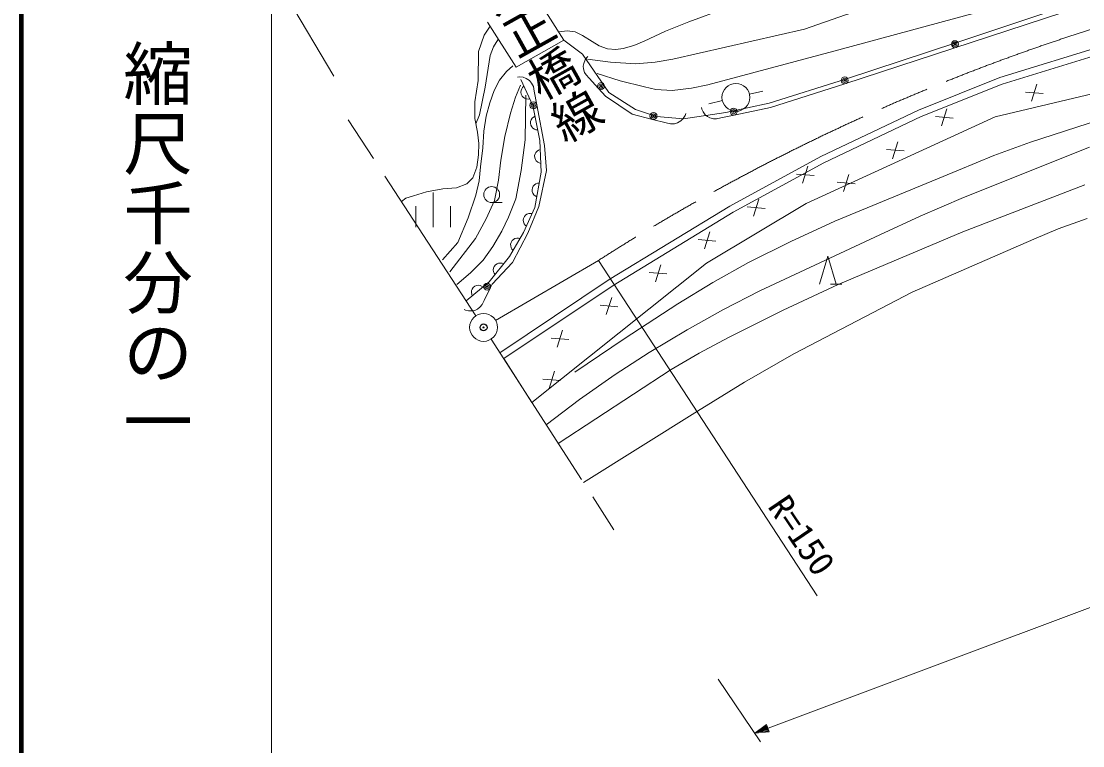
# Model space of a CAD drawing. Units: millimetres, scale not verified. Extents: x 7750 to 680000, y -40250 to 380000.
# Drawn here: x 40000 to 116372, y 240146 to 292270 of the extents above; entities that cross this region are included whole.
import ezdxf
from ezdxf.enums import TextEntityAlignment as Align

# ---------------------------------------------------------------- set-up
doc = ezdxf.new("R2010")
doc.units = ezdxf.units.MM
doc.header["$LTSCALE"] = 1000
doc.header["$PDMODE"] = 32
doc.header["$PDSIZE"] = 500
doc.linetypes.add('CHAIN', pattern=[18.5, 12, -1.5, 3.5, -1.5])
for name, color, linetype, lineweight in [('M-BGD', 7, 'Continuous', 13), ('M-BMK', 2, 'CHAIN', 13), ('M-BMK-SRVR', 3, 'Continuous', 13), ('M-STR-HTXT', 7, 'Continuous', 13), ('M-TTL', 2, 'Continuous', 140), ('M-TTL-BAND', 7, 'Continuous', 13)]:
    doc.layers.add(name, color=color, linetype=linetype, lineweight=lineweight)
doc.layers.add('M-BMK-HTXT', color=7, linetype='Continuous')
doc.layers.add('M-OTRS', color=6, linetype='Continuous')
doc.styles.add('@ＭＳ ゴシック', font='')
doc.styles.add('ＭＳ ゴシック', font='')
doc.styles.get('@ＭＳ ゴシック').set_extended_font_data('@MS Gothic')
doc.styles.get('ＭＳ ゴシック').set_extended_font_data('MS Gothic')

msp = doc.modelspace()

# ---------------------------------------------------------------- linework, layer by layer
at = {"layer": 'M-BGD'}
for p, q in [((79035, 290901), (76765, 294511)), ((116197, 293316), (99255, 287755)), ((107310, 290745), (116101, 293664)), ((73745, 291912), (73302, 291258)), ((73554, 292212), (75618, 288970)), ((73302, 291258), (72889, 290085)), ((75618, 288970), (79035, 290901)), ((79035, 290901), (80380, 289903)), ((99304, 288107), (107310, 290745)), ((110398, 288228), (118239, 290633)), ((72889, 290085), (72866, 288016)), ((80380, 289903), (82283, 287152)), ((80473, 289236), (80568, 289488)), ((80568, 289488), (80688, 289653)), ((80688, 289653), (80776, 289735)), ((110564, 287754), (118375, 290150)), ((118375, 290150), (110564, 287754)), ((80437, 289039), (80473, 289236)), ((80457, 288839), (80437, 289039)), ((80532, 288581), (80457, 288839)), ((72866, 288016), (72637, 286476)), ((75705, 288247), (75862, 288277)), ((75862, 288277), (76112, 288242)), ((75939, 288071), (76810, 286209)), ((76112, 288242), (76331, 288161)), ((76331, 288161), (76565, 288001)), ((76565, 288001), (76720, 287826)), ((80638, 288406), (80532, 288581)), ((80855, 288170), (80638, 288406)), ((81533, 287434), (80855, 288170)), ((93817, 286367), (99304, 288107)), ((104546, 285881), (110398, 288228)), ((110068, 285401), (123129, 288489)), ((75958, 287276), (75946, 287159)), ((76006, 287409), (75958, 287276)), ((76071, 287506), (76006, 287409)), ((76162, 287594), (76071, 287506)), ((76720, 287826), (76850, 287565)), ((76850, 287565), (76909, 287249)), ((76909, 287249), (77093, 286264)), ((82036, 286888), (81533, 287434)), ((92391, 287016), (93366, 287239)), ((99255, 287755), (93897, 286059)), ((104747, 285421), (110564, 287754)), ((110564, 287754), (104747, 285421)), ((113520, 287065), (112244, 287176)), ((112688, 286509), (113076, 287732)), ((72637, 286476), (72637, 285280)), ((75946, 287159), (75960, 287033)), ((75960, 287033), (76028, 286888)), ((76028, 286888), (76116, 286796)), ((76116, 286796), (76212, 286731)), ((76212, 286731), (76345, 286683)), ((76345, 286683), (76461, 286671)), ((76461, 286671), (76587, 286686)), ((83960, 285588), (82036, 286888)), ((82283, 287152), (84187, 285918)), ((90443, 286560), (89470, 286328)), ((76810, 286209), (77315, 283680)), ((77093, 286264), (77643, 283321)), ((84187, 285918), (85699, 285412)), ((87658, 285244), (90682, 285693)), ((88970, 285940), (88946, 286058)), ((89050, 285752), (88970, 285940)), ((89216, 285540), (89050, 285752)), ((90682, 285693), (93817, 286367)), ((93897, 286059), (91303, 285522)), ((97524, 282537), (104546, 285881)), ((106215, 284739), (106604, 285962)), ((72637, 285280), (72820, 284291)), ((76651, 285066), (76635, 284940)), ((76635, 284940), (76666, 284783)), ((76690, 285176), (76651, 285066)), ((76768, 285294), (76690, 285176)), ((76855, 285373), (76768, 285294)), ((76965, 285436), (76855, 285373)), ((85425, 285210), (83960, 285588)), ((86394, 284961), (85425, 285210)), ((85699, 285412), (87658, 285244)), ((86704, 284881), (86394, 284961)), ((86995, 284888), (86704, 284881)), ((87218, 284955), (86995, 284888)), ((87462, 285099), (87218, 284955)), ((87628, 285264), (87462, 285099)), ((87765, 285477), (87628, 285264)), ((87805, 285632), (87765, 285477)), ((89366, 285407), (89216, 285540)), ((89547, 285322), (89366, 285407)), ((89806, 285253), (89547, 285322)), ((90010, 285254), (89806, 285253)), ((90324, 285319), (90010, 285254)), ((91303, 285522), (90324, 285319)), ((96472, 279156), (110068, 285401)), ((97751, 282090), (104747, 285421)), ((104747, 285421), (97751, 282090)), ((107048, 285295), (105772, 285406)), ((72820, 284291), (72912, 283464)), ((76666, 284783), (76729, 284673)), ((76729, 284673), (76808, 284586)), ((76808, 284586), (76925, 284508)), ((76925, 284508), (77035, 284468)), ((77035, 284468), (77161, 284452)), ((72912, 283464), (72889, 282659)), ((77315, 283680), (77407, 281403)), ((102685, 282379), (103073, 283602)), ((72889, 282659), (72774, 281762)), ((76973, 282727), (76938, 282605)), ((76938, 282605), (76944, 282444)), ((77029, 282829), (76973, 282727)), ((77125, 282933), (77029, 282829)), ((77222, 282998), (77125, 282933)), ((77341, 283042), (77222, 282998)), ((77643, 283321), (77781, 281528)), ((103517, 282935), (102241, 283046)), ((76944, 282444), (76989, 282326)), ((76989, 282326), (77053, 282228)), ((77053, 282228), (77157, 282132)), ((77157, 282132), (77259, 282076)), ((77259, 282076), (77381, 282041)), ((90971, 278959), (97524, 282537)), ((91220, 278524), (97751, 282090)), ((97751, 282090), (91220, 278524)), ((96212, 280609), (96601, 281832)), ((72774, 281762), (72499, 281004)), ((77407, 281403), (76948, 278875)), ((77781, 281528), (77231, 278953)), ((97045, 281165), (95769, 281276)), ((99155, 280019), (99543, 281243)), ((71306, 280291), (70343, 280222)), ((72063, 280567), (71306, 280291)), ((72499, 281004), (72063, 280567)), ((76778, 280293), (76750, 280135)), ((76839, 280404), (76778, 280293)), ((76916, 280492), (76839, 280404)), ((77032, 280573), (76916, 280492)), ((77142, 280614), (77032, 280573)), ((77267, 280632), (77142, 280614)), ((99987, 280575), (98711, 280686)), ((67660, 279532), (67356, 279299)), ((68211, 279716), (67660, 279532)), ((69151, 279992), (68211, 279716)), ((70343, 280222), (69151, 279992)), ((69632, 279958), (69632, 277451)), ((76750, 280135), (76768, 280010)), ((76768, 280010), (76809, 279900)), ((76809, 279900), (76889, 279784)), ((76889, 279784), (76977, 279707)), ((76977, 279707), (77088, 279646)), ((68382, 278955), (68382, 277451)), ((70883, 278955), (70883, 277451)), ((73850, 279227), (74600, 279227)), ((76948, 278875), (76145, 277081)), ((77231, 278953), (76451, 277022)), ((82310, 273679), (90971, 278959)), ((89306, 274859), (96472, 279156)), ((93514, 278805), (92238, 278916)), ((92682, 278249), (93070, 279473)), ((76131, 278077), (76118, 277951)), ((76196, 278223), (76131, 278077)), ((76282, 278317), (76196, 278223)), ((76378, 278384), (76282, 278317)), ((76510, 278434), (76378, 278384)), ((76626, 278448), (76510, 278434)), ((76751, 278435), (76626, 278448)), ((82579, 273256), (91220, 278524)), ((91220, 278524), (82579, 273256)), ((76118, 277951), (76132, 277835)), ((76132, 277835), (76182, 277702)), ((76182, 277702), (76249, 277606)), ((76249, 277606), (76342, 277520)), ((76145, 277081), (75136, 275334)), ((75317, 276488), (75237, 276349)), ((75412, 276572), (75317, 276488)), ((76451, 277022), (75350, 274907)), ((75514, 276629), (75412, 276572)), ((75651, 276665), (75514, 276629)), ((75767, 276667), (75651, 276665)), ((75891, 276641), (75767, 276667)), ((89984, 276445), (88708, 276557)), ((89151, 275889), (89540, 277113)), ((75237, 276349), (75212, 276225)), ((75212, 276225), (75214, 276108)), ((75214, 276108), (75250, 275971)), ((75250, 275971), (75306, 275869)), ((75306, 275869), (75390, 275774)), ((75136, 275334), (73669, 273511)), ((97432, 273356), (98032, 275362)), ((98032, 275362), (98632, 273356)), ((75350, 274907), (73882, 273343)), ((73981, 274506), (73965, 274390)), ((73965, 274390), (73980, 274249)), ((73980, 274249), (74020, 274139)), ((74025, 274625), (73981, 274506)), ((74126, 274750), (74025, 274625)), ((74232, 274818), (74126, 274750)), ((74342, 274858), (74232, 274818)), ((74483, 274873), (74342, 274858)), ((74598, 274857), (74483, 274873)), ((74717, 274813), (74598, 274857)), ((76745, 264831), (89306, 274859)), ((86453, 274086), (85177, 274197)), ((85621, 273529), (86009, 274753)), ((73669, 273511), (72011, 272159)), ((74020, 274139), (74088, 274033)), ((74437, 268416), (82310, 273679)), ((72405, 272894), (72391, 272753)), ((72391, 272753), (72407, 272638)), ((72445, 273004), (72405, 272894)), ((72513, 273111), (72445, 273004)), ((72637, 273213), (72513, 273111)), ((72755, 273257), (72637, 273213)), ((72871, 273274), (72755, 273257)), ((73011, 273260), (72871, 273274)), ((73121, 273220), (73011, 273260)), ((73228, 273152), (73121, 273220)), ((73745, 273067), (73298, 272171)), ((73882, 273343), (73745, 273067)), ((74714, 267999), (82579, 273256)), ((82579, 273256), (74714, 267999)), ((98232, 273356), (99032, 273356)), ((72407, 272638), (72452, 272519)), ((73298, 272171), (73154, 271884)), ((82091, 271170), (82479, 272393)), ((71974, 271489), (71866, 271543)), ((72170, 271435), (71974, 271489)), ((72439, 271435), (72170, 271435)), ((72636, 271471), (72439, 271435)), ((72815, 271561), (72636, 271471)), ((73029, 271722), (72815, 271561)), ((73154, 271884), (73029, 271722)), ((82923, 271726), (81647, 271837)), ((78560, 268810), (78948, 270033)), ((79392, 269366), (78116, 269477)), ((74714, 267999), (76745, 264831)), ((77972, 265860), (78360, 267084)), ((78804, 266416), (77528, 266527))]:
    msp.add_line(p, q, dxfattribs=at)
for points in [[(80733, 289539), (82387, 289333), (84206, 289212), (85601, 289326), (86890, 289531), (96357, 291709), (99305, 292727), (102365, 293656), (104315, 294197), (106276, 294626), (108049, 294996), (109982, 295511), (111936, 296062), (114212, 296589), (116628, 297014), (119169, 297571), (128582, 300115), (131985, 301042), (135356, 301852), (140013, 302884)], [(81442, 288518), (83089, 287988), (84833, 287541), (85648, 287369), (86823, 287278), (88215, 287457), (89409, 287704), (98827, 290204), (108134, 292723), (117404, 295121), (120488, 295877), (123571, 296740), (132835, 299419), (135736, 300230), (138924, 301010), (140468, 301352)], [(78678, 291508), (79286, 291569), (79849, 291499), (80392, 291251), (81068, 290810), (81589, 290501), (82180, 290292), (82781, 290246), (83297, 290305), (84071, 290517), (84810, 290826), (86361, 291558), (88034, 292223), (90635, 293174), (93486, 294096), (102730, 296367), (106919, 297462), (111076, 298444), (113480, 298975), (116124, 299450), (117878, 299704)], [(74288, 290936), (73974, 290422), (73742, 289799), (73379, 287515), (72962, 285527), (72705, 284889)], [(75366, 289050), (74907, 288660), (74406, 288033), (74032, 287288), (73723, 286398), (73458, 285432), (73274, 284359), (73221, 283151), (73050, 281788), (72943, 280788), (72717, 279749), (72155, 278130), (71421, 276360), (70297, 275095)], [(75916, 287671), (75549, 286797), (75190, 285649), (74793, 283971), (74501, 282273), (74329, 280844), (74039, 279363), (73460, 278056), (72686, 276631), (70825, 274248)], [(79831, 267026), (83370, 269431), (87238, 271929), (89752, 273469), (92325, 274916), (95374, 276427), (98537, 277881), (107424, 281561), (109976, 282600), (112608, 283560), (121737, 286527), (126014, 287875)], [(71329, 273329), (72320, 274167), (73225, 275090), (73922, 276070), (74567, 277177), (75068, 278180), (75582, 279488), (75962, 281536), (76245, 283729), (76306, 286939)], [(77769, 263240), (80164, 265052), (82736, 266863), (85174, 268433), (87912, 270069), (90533, 271535), (93129, 272868), (101762, 276904), (104666, 278253), (107787, 279587), (116849, 283202)], [(78636, 261895), (86752, 267205), (88771, 268398), (90890, 269528), (94808, 271473), (98786, 273331), (107736, 277121), (116526, 280509)], [(80452, 259074), (88652, 264222), (92041, 266301), (95579, 268343), (104107, 272784), (112842, 276599), (114612, 277334), (116682, 278078)]]:
    msp.add_lwpolyline(points, dxfattribs=at)
for centre, major_axis in [((107174, 290618), (0, -251)), ((107174, 290618), (0, 150)), ((107174, 290618), (0, -50.1)), ((99247, 288016), (0, -251)), ((99247, 288016), (0, 150)), ((99247, 288016), (0, -50.1)), ((81717, 287604), (0, -251)), ((81717, 287604), (0, 150)), ((81717, 287604), (0, -50.1)), ((91416, 286793), (0, -1003)), ((76847, 286218), (0, -251)), ((76847, 286218), (0, 150)), ((76847, 286218), (0, -50.1)), ((85487, 285453), (0, -251)), ((91252, 285767), (0, -251)), ((91252, 285767), (0, 150)), ((91252, 285767), (0, -50.1)), ((85487, 285453), (0, 150)), ((85487, 285453), (0, -50.1)), ((73850, 279798), (0, -572)), ((73521, 273179), (0, -251)), ((73521, 273179), (0, 150)), ((73521, 273179), (0, -50.1))]:
    msp.add_ellipse(centre, major_axis=major_axis, ratio=0.997486, dxfattribs=at)
at = {"layer": 'M-BMK'}
for p, q in [((72714, 271081), (63521, 285181)), ((74126, 270746), (81530, 275064)), ((73804, 269399), (82641, 255675))]:
    msp.add_line(p, q, dxfattribs=at)
msp.add_ellipse((162274, 148308), major_axis=(0, -150398), ratio=0.997486, start_param=3.442297, end_param=3.709916, dxfattribs=at)
at = {"layer": 'M-BMK-SRVR'}
for major_axis in [(0, -1003), (0, -40.1)]:
    msp.add_ellipse((73261, 270242), major_axis=major_axis, ratio=0.997486, dxfattribs=at)
at = {"layer": 'M-OTRS'}
msp.add_point((73261, 270242), dxfattribs=at)
at = {"layer": 'M-STR-HTXT'}
for p, q in [((62488, 288307), (58529, 295023)), ((81530, 275064), (97271, 250931)), ((92770, 241050), (168981, 269633)), ((90146, 244932), (93196, 240419)), ((92770, 241050), (93609, 241664)), ((93032, 241149), (93599, 241575)), ((93182, 241205), (93590, 241486)), ((93407, 241289), (93580, 241397)), ((93580, 241397), (93608, 241322)), ((93590, 241486), (93674, 241261)), ((93599, 241575), (93739, 241200)), ((93609, 241664), (93805, 241139)), ((93805, 241139), (92770, 241050)), ((93739, 241200), (93032, 241149)), ((93674, 241261), (93182, 241205)), ((93608, 241322), (93407, 241289))]:
    msp.add_line(p, q, dxfattribs=at)
at = {"layer": 'M-TTL'}
msp.add_line((40000, 380000), (40000, 20000), dxfattribs=at)
at = {"layer": 'M-TTL-BAND'}
msp.add_line((58000, 370000), (58000, 20000), dxfattribs=at)

# ---------------------------------------------------------------- texts
at = {"layer": 'M-BMK-HTXT', "style": '@ＭＳ ゴシック'}
msp.add_text('林道大正橋線', height=2566, rotation=299.139, dxfattribs=at).set_placement((70546, 302285), align=Align.MIDDLE_LEFT)
at = {"layer": 'M-STR-HTXT', "style": 'ＭＳ ゴシック'}
msp.add_text('R=150', height=1833, rotation=304.133, dxfattribs=at).set_placement((93196, 257051), align=Align.BOTTOM_LEFT)
at = {"layer": 'M-TTL-BAND', "style": '@ＭＳ ゴシック'}
msp.add_text('縮尺千分の一', height=3666, rotation=270, dxfattribs=at).set_placement((49777, 261030), align=Align.MIDDLE_RIGHT)

doc.saveas('drawing.dxf')
